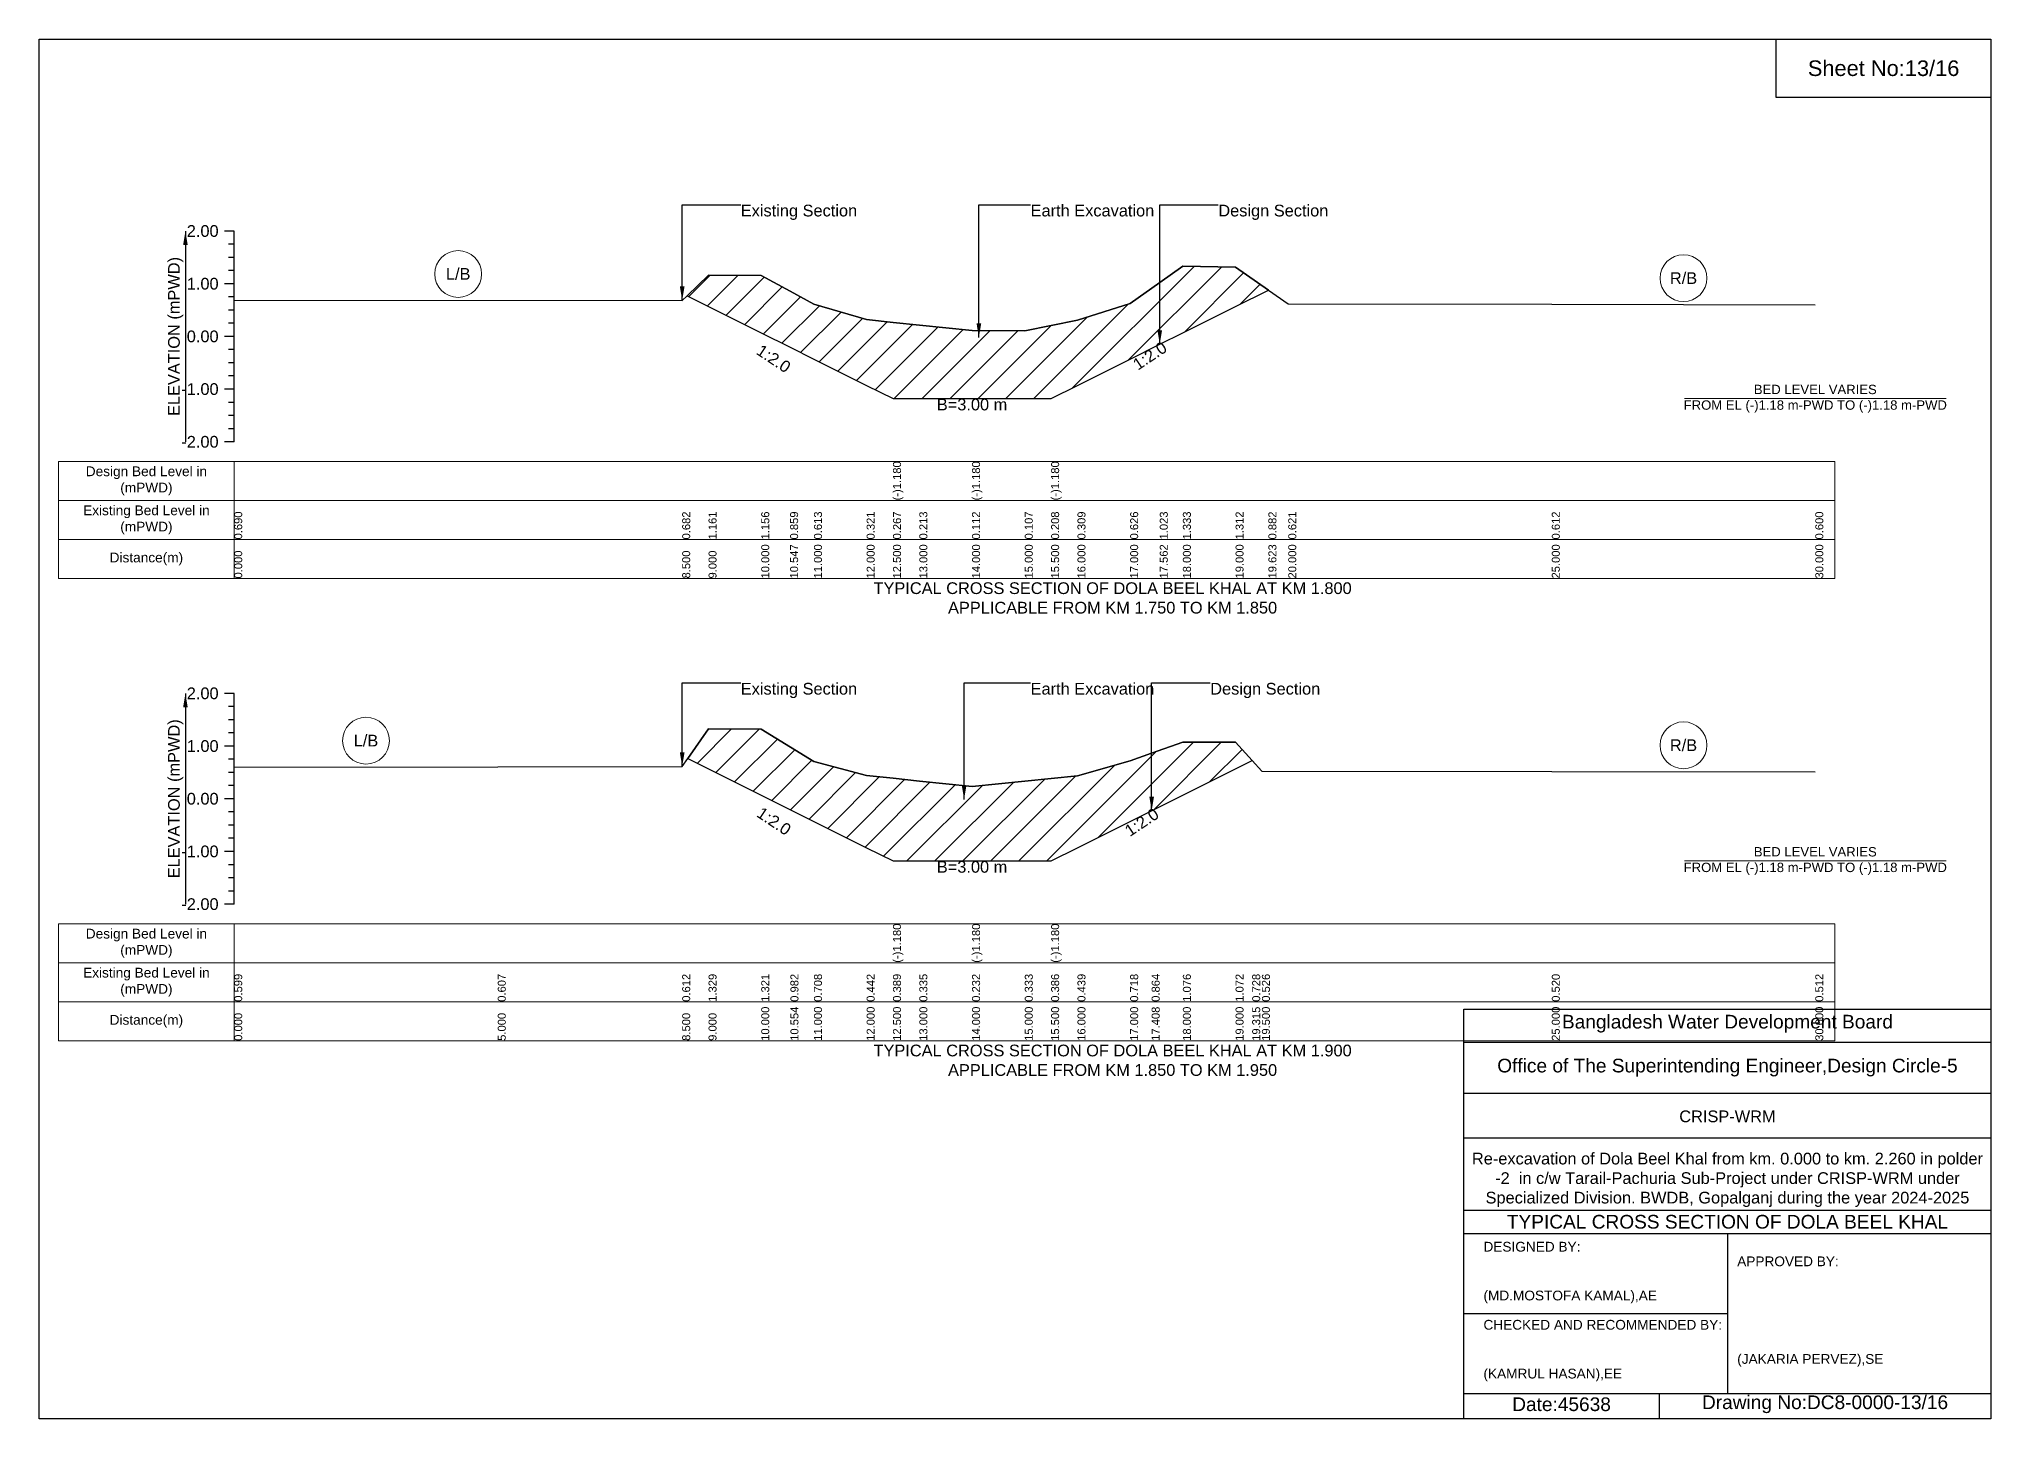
# Model space of a CAD drawing. Header units: inches. Extents: x 91000 to 258000, y -5656 to 125.
# Drawn here: x 220000 to 228000, y -5656 to 0 of the extents above; entities that cross this region are included whole.
import ezdxf

# ---------------------------------------------------------------- set-up
doc = ezdxf.new("R2010")
doc.units = ezdxf.units.IN
doc.header["$LTSCALE"] = 7
doc.header["$MEASUREMENT"] = 0
for name, color, linetype, lineweight in [('Cross section Data Border', 7, 'Continuous', 9), ('Cross Section Labels', 7, 'Continuous', 9), ('Existing_Bed_Level for Xsection', 7, 'Continuous', 25)]:
    doc.layers.add(name, color=color, linetype=linetype, lineweight=lineweight)
doc.styles.get("Standard").update_dxf_attribs({"font": 'arial.ttf'})
doc.dimstyles.get("Standard").update_dxf_attribs({"dimtxt": 0.18, "dimasz": 0.18, "dimexe": 0.18, "dimexo": 0.0625, "dimgap": 0.09, "dimtad": 0, "dimtih": 1, "dimtoh": 1, "dimdec": 4, "dimzin": 0, "dimdsep": 46, "dimtxsty": 'Standard', "dimcen": 0.09, "dimadec": 0, "dimazin": 0, "dimtfac": 1, "dimtdec": 4, "dimtofl": 0, "dimtmove": 0, "dimatfit": 3, "dimfxl": 1, "dimtolj": 1, "dimtzin": 0, "dimarcsym": 0})

msp = doc.modelspace()

# ---------------------------------------------------------------- hatches: boundary and pattern name
at = {"layer": 'Existing_Bed_Level for Xsection'}
h = msp.add_hatch(dxfattribs=at)
h.set_pattern_fill('ANSI31', color=256, scale=648, style=0)
h.paths.add_polyline_path([(222656.4, -1052.2), (222744, -1096), (222960, -1204), (223078.2, -1263.1), (223176, -1312), (223392, -1420), (223500, -1474), (223608, -1474), (223824, -1474), (224040, -1474), (224148, -1474), (224256, -1420), (224472, -1312), (224593.3, -1251.3), (224688, -1204), (224904, -1096), (225038.6, -1028.7), (224904, -935.7), (224688, -931.2), (224593.3, -998.1), (224472, -1083.9), (224256, -1152.4), (224148, -1174.2), (224040, -1196), (223824, -1194.9), (223608, -1173.1), (223500, -1161.4), (223392, -1149.8), (223176, -1086.7), (223078.2, -1033.6), (222960, -969.4), (222744, -968.3)])
h = msp.add_hatch(dxfattribs=at)
h.set_pattern_fill('ANSI31', color=256, scale=648, style=0)
h.paths.add_polyline_path([(222659.2, -2948.6), (222744, -2991), (222960, -3099), (223079.6, -3158.8), (223176, -3207), (223392, -3315), (223500, -3369), (223608, -3369), (223824, -3369), (224040, -3369), (224148, -3369), (224256, -3315), (224472, -3207), (224560.1, -3163), (224688, -3099), (224904, -2991), (224972.1, -2956.9), (224904, -2882.6), (224688, -2881.7), (224560.1, -2927.5), (224472, -2959), (224256, -3019.3), (224148, -3030.7), (224040, -3042.2), (223824, -3064), (223608, -3041.8), (223500, -3030.2), (223392, -3018.6), (223176, -2961.2), (223079.6, -2902.1), (222960, -2828.8), (222744, -2827)])

# ---------------------------------------------------------------- linework, layer by layer
for points in [[(220000, 0), (228000, 0), (228000, -5656), (220000, -5656)], [(227120, 0), (228000, 0), (228000, -240), (227120, -240)]]:
    msp.add_lwpolyline(points, close=True)
for points in [[(225840, -5656), (225840, -3976), (228000, -3976)], [(225840, -4112), (228000, -4112)], [(225840, -4320), (228000, -4320)], [(225840, -4504), (228000, -4504)], [(225840, -4800), (228000, -4800)], [(225840, -4896), (228000, -4896)], [(226920, -4896), (226920, -5552)], [(225840, -5224), (226920, -5224)], [(225840, -5552), (228000, -5552)], [(226640, -5552), (226640, -5656)]]:
    msp.add_lwpolyline(points)
at = {"layer": 'Cross section Data Border'}
for points in [[(220080, -1731.1), (227360, -1731.1), (227360, -2211.1), (220080, -2211.1)], [(220080, -3626.1), (227360, -3626.1), (227360, -4106.1), (220080, -4106.1)]]:
    msp.add_lwpolyline(points, close=True, dxfattribs=at)
for points in [[(220800, -1731.1), (220800, -2211.1)], [(220080, -1891.1), (227360, -1891.1)], [(220080, -2051.1), (227360, -2051.1)], [(220800, -3626.1), (220800, -4106.1)], [(220080, -3786.1), (227360, -3786.1)], [(220080, -3946.1), (227360, -3946.1)]]:
    msp.add_lwpolyline(points, dxfattribs=at)
at = {"layer": 'Cross Section Labels'}
for points in [[(226744.2, -1474), (227815.8, -1474)], [(226744.2, -3369), (227815.8, -3369)]]:
    msp.add_lwpolyline(points, dxfattribs=at)
for centre in [(221718, -962.9), (226740, -980.2), (221340, -2875.9), (226740, -2894.7)]:
    msp.add_circle(centre, 96, dxfattribs=at)
at = {"layer": 'Existing_Bed_Level for Xsection'}
for points in [[(220800, -787.1), (220760, -787.1)], [(220800, -1651.1), (220800, -1435.1), (220800, -1219.1), (220800, -1003.1), (220800, -787.1)], [(220800, -841.1), (220776, -841.1)], [(220800, -895.1), (220776, -895.1)], [(220800, -949.1), (220776, -949.1)], [(220800, -1070.1), (222636, -1071.8), (222656.4, -1052.2), (222744, -968.3), (222960, -969.4), (223078.2, -1033.6), (223176, -1086.7), (223392, -1149.8), (223500, -1161.4), (223500, -1161.4), (223608, -1173.1), (223824, -1194.9), (223824, -1194.9), (224040, -1196), (224148, -1174.2), (224148, -1174.2), (224256, -1152.4), (224472, -1083.9), (224593.3, -998.1), (224688, -931.2), (224904, -935.7), (225038.6, -1028.7), (225120, -1085), (226200, -1086.9), (227280, -1089.5)], [(220800, -1003.1), (220760, -1003.1)], [(220800, -1057.1), (220776, -1057.1)], [(220800, -1111.1), (220776, -1111.1)], [(220800, -1165.1), (220776, -1165.1)], [(220800, -1219.1), (220760, -1219.1)], [(220800, -1273.1), (220776, -1273.1)], [(220800, -1327.1), (220776, -1327.1)], [(220800, -1435.1), (220760, -1435.1)], [(220800, -1381.1), (220776, -1381.1)], [(220800, -1489.1), (220776, -1489.1)], [(220800, -1543.1), (220776, -1543.1)], [(220800, -1597.1), (220776, -1597.1)], [(220800, -1651.1), (220760, -1651.1)], [(220800, -2682.1), (220760, -2682.1)], [(220800, -3546.1), (220800, -3330.1), (220800, -3114.1), (220800, -2898.1), (220800, -2682.1)], [(220800, -2736.1), (220776, -2736.1)], [(220800, -2790.1), (220776, -2790.1)], [(220800, -2844.1), (220776, -2844.1)], [(220800, -2984.7), (221880, -2983), (222636, -2981.9), (222659.2, -2948.6), (222744, -2827), (222960, -2828.8), (223079.6, -2902.1), (223176, -2961.2), (223392, -3018.6), (223500, -3030.2), (223500, -3030.2), (223608, -3041.8), (223824, -3064), (223824, -3064), (224040, -3042.2), (224148, -3030.7), (224148, -3030.7), (224256, -3019.3), (224472, -2959), (224560.1, -2927.5), (224688, -2881.7), (224904, -2882.6), (224972.1, -2956.9), (225012, -3000.5), (226200, -3001.8), (227280, -3003.5)], [(220800, -2898.1), (220760, -2898.1)], [(220800, -2952.1), (220776, -2952.1)], [(220800, -3006.1), (220776, -3006.1)], [(220800, -3114.1), (220760, -3114.1)], [(220800, -3060.1), (220776, -3060.1)], [(220800, -3168.1), (220776, -3168.1)], [(220800, -3222.1), (220776, -3222.1)], [(220800, -3276.1), (220776, -3276.1)], [(220800, -3330.1), (220760, -3330.1)], [(220800, -3384.1), (220776, -3384.1)], [(220800, -3438.1), (220776, -3438.1)], [(220800, -3492.1), (220776, -3492.1)], [(220800, -3546.1), (220760, -3546.1)]]:
    msp.add_lwpolyline(points, dxfattribs=at)
for points in [[(222656.4, -1052.2), (222656.4, -1052.2), (222744, -1096), (222960, -1204), (223078.2, -1263.1), (223176, -1312), (223392, -1420), (223500, -1474), (223500, -1474), (223608, -1474), (223824, -1474), (223824, -1474), (224040, -1474), (224148, -1474), (224148, -1474), (224256, -1420), (224472, -1312), (224593.3, -1251.3), (224688, -1204), (224904, -1096), (225038.6, -1028.7), (225038.6, -1028.7), (225038.6, -1028.7), (224904, -935.7), (224688, -931.2), (224593.3, -998.1), (224472, -1083.9), (224256, -1152.4), (224148, -1174.2), (224148, -1174.2), (224040, -1196), (223824, -1194.9), (223824, -1194.9), (223608, -1173.1), (223500, -1161.4), (223500, -1161.4), (223392, -1149.8), (223176, -1086.7), (223078.2, -1033.6), (222960, -969.4), (222744, -968.3), (222656.4, -1052.2)], [(222659.2, -2948.6), (222659.2, -2948.6), (222744, -2991), (222960, -3099), (223079.6, -3158.8), (223176, -3207), (223392, -3315), (223500, -3369), (223500, -3369), (223608, -3369), (223824, -3369), (223824, -3369), (224040, -3369), (224148, -3369), (224148, -3369), (224256, -3315), (224472, -3207), (224560.1, -3163), (224688, -3099), (224904, -2991), (224972.1, -2956.9), (224904, -2882.6), (224688, -2881.7), (224560.1, -2927.5), (224472, -2959), (224256, -3019.3), (224148, -3030.7), (224148, -3030.7), (224040, -3042.2), (223824, -3064), (223824, -3064), (223608, -3041.8), (223500, -3030.2), (223500, -3030.2), (223392, -3018.6), (223176, -2961.2), (223079.6, -2902.1), (222960, -2828.8), (222744, -2827), (222659.2, -2948.6)]]:
    msp.add_lwpolyline(points, close=True, dxfattribs=at)

# ---------------------------------------------------------------- texts
at = {"attachment_point": 5}
for s, insert, char_height in [('Sheet No:13/16', (227560, -120), 64), ('Bangladesh Water Development Board', (226920, -4036), 56), ('Office of The Superintending Engineer,Design Circle-5', (226920, -4216), 56)]:
    msp.add_mtext(s, dxfattribs=dict(at, insert=insert, char_height=char_height))
for s, insert, char_height, width, attachment_point in [('CRISP-WRM', (226920, -4416), 48, 2240, 5), ('Re-excavation of Dola Beel Khal from km. 0.000 to km. 2.260 in polder -2  in c/w Tarail-Pachuria Sub-Project under CRISP-WRM under Specialized Division. BWDB, Gopalganj during the year 2024-2025', (226920, -4676), 48, 2160, 5), ('TYPICAL CROSS SECTION OF DOLA BEEL KHAL', (226920, -4848), 56, 2240, 5), ('DESIGNED BY:^J^J^J(MD.MOSTOFA KAMAL),AE', (225920, -5056), 40, 1120, 4), ('APPROVED BY:^J^J^J^J^J^J(JAKARIA PERVEZ),SE', (226960, -5216), 40, 1120, 4), ('CHECKED AND RECOMMENDED BY:^J^J^J(KAMRUL HASAN),EE', (225920, -5376), 40, 1120, 4), ('Date:45638', (226240, -5596), 56, 1120, 5), ('Drawing No:DC8-0000-13/16', (227320, -5596), 56, 1760, 5)]:
    msp.add_mtext(s, dxfattribs=dict(insert=insert, char_height=char_height, width=width, attachment_point=attachment_point))
at = {"layer": 'Cross section Data Border', "char_height": 40, "width": 640, "attachment_point": 5}
for s, insert in [('Design Bed Level in (mPWD)', (220440, -1811.1)), ('Existing Bed Level in (mPWD)', (220440, -1971.1)), ('Distance(m)', (220440, -2131.1)), ('Design Bed Level in (mPWD)', (220440, -3706.1)), ('Existing Bed Level in (mPWD)', (220440, -3866.1)), ('Distance(m)', (220440, -4026.1))]:
    msp.add_mtext(s, dxfattribs=dict(at, insert=insert))
at = {"layer": 'Cross Section Labels'}
for s, insert, char_height, attachment_point in [('Existing Section', (222876, -679.1), 48, 1), ('Earth Excavation', (224064, -679.1), 48, 1), ('Design Section', (224833.3, -679.1), 48, 1), ('L/B', (221718, -962.9), 48, 5), ('R/B', (226740, -980.2), 48, 5), ('BED LEVEL VARIES ^JFROM EL (-)1.18 m-PWD TO (-)1.18 m-PWD', (227280, -1474), 38.4, 5), ('B=3.00 m', (223824, -1474), 48, 2), ('TYPICAL CROSS SECTION OF DOLA BEEL KHAL AT KM 1.800^JAPPLICABLE FROM KM 1.750 TO KM 1.850', (224400, -2291.1), 48, 5), ('Existing Section', (222876, -2638.9), 48, 1), ('Earth Excavation', (224064, -2638.9), 48, 1), ('Design Section', (224800.1, -2638.9), 48, 1), ('L/B', (221340, -2875.9), 48, 5), ('R/B', (226740, -2894.7), 48, 5), ('BED LEVEL VARIES ^JFROM EL (-)1.18 m-PWD TO (-)1.18 m-PWD', (227280, -3369), 38.4, 5), ('B=3.00 m', (223824, -3369), 48, 2), ('TYPICAL CROSS SECTION OF DOLA BEEL KHAL AT KM 1.900^JAPPLICABLE FROM KM 1.850 TO KM 1.950', (224400, -4186.1), 48, 5)]:
    msp.add_mtext(s, dxfattribs=dict(at, insert=insert, char_height=char_height, attachment_point=attachment_point))
at = {"layer": 'Cross Section Labels', "char_height": 48, "attachment_point": 2}
for insert, rotation in [((223024.2, -1290.1), 326.30993), ((224539.3, -1278.3), 33.69007), ((223025.6, -3185.8), 326.30993), ((224506.1, -3190), 33.69007)]:
    msp.add_mtext('1:2.0', dxfattribs=dict(at, insert=insert, rotation=rotation))
at = {"layer": 'Existing_Bed_Level for Xsection', "char_height": 48, "attachment_point": 6}
for s, insert in [('2.00', (220736, -787.1)), ('1.00', (220736, -1003.1)), ('0.00', (220736, -1219.1)), ('-1.00', (220736, -1435.1)), ('-2.00', (220736, -1651.1)), ('2.00', (220736, -2682.1)), ('1.00', (220736, -2898.1)), ('0.00', (220736, -3114.1)), ('-1.00', (220736, -3330.1)), ('-2.00', (220736, -3546.1))]:
    msp.add_mtext(s, dxfattribs=dict(at, insert=insert))
at = {"layer": 'Existing_Bed_Level for Xsection', "rotation": 90}
for s, insert, char_height, attachment_point in [('ELEVATION (mPWD)', (220560, -1219.1), 48, 5), ('(-)1.180', (223500, -1891.1), 32.8, 1), ('(-)1.180', (223824, -1891.1), 32.8, 1), ('(-)1.180', (224148, -1891.1), 32.8, 1), ('0.690', (220800, -2051.1), 32.8, 1), ('0.682', (222636, -2051.1), 32.8, 1), ('1.161', (222744, -2051.1), 32.8, 1), ('1.156', (222960, -2051.1), 32.8, 1), ('0.859', (223078.2, -2051.1), 32.8, 1), ('0.613', (223176, -2051.1), 32.8, 1), ('0.321', (223392, -2051.1), 32.8, 1), ('0.267', (223500, -2051.1), 32.8, 1), ('0.213', (223608, -2051.1), 32.8, 1), ('0.112', (223824, -2051.1), 32.8, 1), ('0.107', (224040, -2051.1), 32.8, 1), ('0.208', (224148, -2051.1), 32.8, 1), ('0.309', (224256, -2051.1), 32.8, 1), ('0.626', (224472, -2051.1), 32.8, 1), ('1.023', (224593.3, -2051.1), 32.8, 1), ('1.333', (224688, -2051.1), 32.8, 1), ('1.312', (224904, -2051.1), 32.8, 1), ('0.882', (225038.6, -2051.1), 32.8, 1), ('0.621', (225120, -2051.1), 32.8, 1), ('0.612', (226200, -2051.1), 32.8, 1), ('0.600', (227280, -2051.1), 32.8, 1), ('10.000', (222960, -2211.1), 32.8, 1), ('10.547', (223078.2, -2211.1), 32.8, 1), ('11.000', (223176, -2211.1), 32.8, 1), ('12.000', (223392, -2211.1), 32.8, 1), ('12.500', (223500, -2211.1), 32.8, 1), ('13.000', (223608, -2211.1), 32.8, 1), ('14.000', (223824, -2211.1), 32.8, 1), ('15.000', (224040, -2211.1), 32.8, 1), ('15.500', (224148, -2211.1), 32.8, 1), ('16.000', (224256, -2211.1), 32.8, 1), ('17.000', (224472, -2211.1), 32.8, 1), ('17.562', (224593.3, -2211.1), 32.8, 1), ('18.000', (224688, -2211.1), 32.8, 1), ('19.000', (224904, -2211.1), 32.8, 1), ('19.623', (225038.6, -2211.1), 32.8, 1), ('20.000', (225120, -2211.1), 32.8, 1), ('25.000', (226200, -2211.1), 32.8, 1), ('30.000', (227280, -2211.1), 32.8, 1), ('0.000', (220800, -2211.1), 32.8, 1), ('8.500', (222636, -2211.1), 32.8, 1), ('9.000', (222744, -2211.1), 32.8, 1), ('ELEVATION (mPWD)', (220560, -3114.1), 48, 5), ('(-)1.180', (223500, -3786.1), 32.8, 1), ('(-)1.180', (223824, -3786.1), 32.8, 1), ('(-)1.180', (224148, -3786.1), 32.8, 1), ('0.599', (220800, -3946.1), 32.8, 1), ('0.607', (221880, -3946.1), 32.8, 1), ('0.612', (222636, -3946.1), 32.8, 1), ('1.329', (222744, -3946.1), 32.8, 1), ('1.321', (222960, -3946.1), 32.8, 1), ('0.982', (223079.6, -3946.1), 32.8, 1), ('0.708', (223176, -3946.1), 32.8, 1), ('0.442', (223392, -3946.1), 32.8, 1), ('0.389', (223500, -3946.1), 32.8, 1), ('0.335', (223608, -3946.1), 32.8, 1), ('0.232', (223824, -3946.1), 32.8, 1), ('0.333', (224040, -3946.1), 32.8, 1), ('0.386', (224148, -3946.1), 32.8, 1), ('0.439', (224256, -3946.1), 32.8, 1), ('0.718', (224472, -3946.1), 32.8, 1), ('0.864', (224560.1, -3946.1), 32.8, 1), ('1.076', (224688, -3946.1), 32.8, 1), ('1.072', (224904, -3946.1), 32.8, 1), ('0.728', (224972.1, -3946.1), 32.8, 1), ('0.526', (225012, -3946.1), 32.8, 1), ('0.520', (226200, -3946.1), 32.8, 1), ('0.512', (227280, -3946.1), 32.8, 1), ('0.000', (220800, -4106.1), 32.8, 1), ('5.000', (221880, -4106.1), 32.8, 1), ('8.500', (222636, -4106.1), 32.8, 1), ('9.000', (222744, -4106.1), 32.8, 1), ('10.000', (222960, -4106.1), 32.8, 1), ('10.554', (223079.6, -4106.1), 32.8, 1), ('11.000', (223176, -4106.1), 32.8, 1), ('12.000', (223392, -4106.1), 32.8, 1), ('12.500', (223500, -4106.1), 32.8, 1), ('13.000', (223608, -4106.1), 32.8, 1), ('14.000', (223824, -4106.1), 32.8, 1), ('15.000', (224040, -4106.1), 32.8, 1), ('15.500', (224148, -4106.1), 32.8, 1), ('16.000', (224256, -4106.1), 32.8, 1), ('17.000', (224472, -4106.1), 32.8, 1), ('17.408', (224560.1, -4106.1), 32.8, 1), ('18.000', (224688, -4106.1), 32.8, 1), ('19.000', (224904, -4106.1), 32.8, 1), ('19.315', (224972.1, -4106.1), 32.8, 1), ('19.500', (225012, -4106.1), 32.8, 1), ('25.000', (226200, -4106.1), 32.8, 1), ('30.000', (227280, -4106.1), 32.8, 1)]:
    msp.add_mtext(s, dxfattribs=dict(at, insert=insert, char_height=char_height, attachment_point=attachment_point))

# ---------------------------------------------------------------- leaders
at = {"layer": 'Cross Section Labels', "annotation_type": 0, "has_hookline": 1, "hookline_direction": 0}
for points, text_width in [([(222636, -1071.8), (222636, -679.1), (222875.9, -679.1)], 467.2), ([(223851.9, -1223.4), (223851.9, -679.1), (224063.9, -679.1)], 497), ([(224593.3, -1251.3), (224593.3, -679.1), (224833.2, -679.1)], 441.2), ([(222636, -2981.9), (222636, -2638.9), (222875.9, -2638.9)], 467.2), ([(223791.4, -3116.7), (223791.4, -2638.9), (224063.9, -2638.9)], 497), ([(224560.1, -3163), (224560.1, -2638.9), (224800, -2638.9)], 441.2)]:
    msp.add_leader(points, dimstyle='Standard', override={"dimasz": 57.6}, dxfattribs=dict(at, text_width=text_width))
at = {"layer": 'Existing_Bed_Level for Xsection'}
for points in [[(220600, -787.1), (220600, -1651.1)], [(220600, -2682.1), (220600, -3546.1)]]:
    msp.add_leader(points, dimstyle='Standard', override={"dimasz": 57.6}, dxfattribs=at)

doc.saveas('drawing.dxf')
